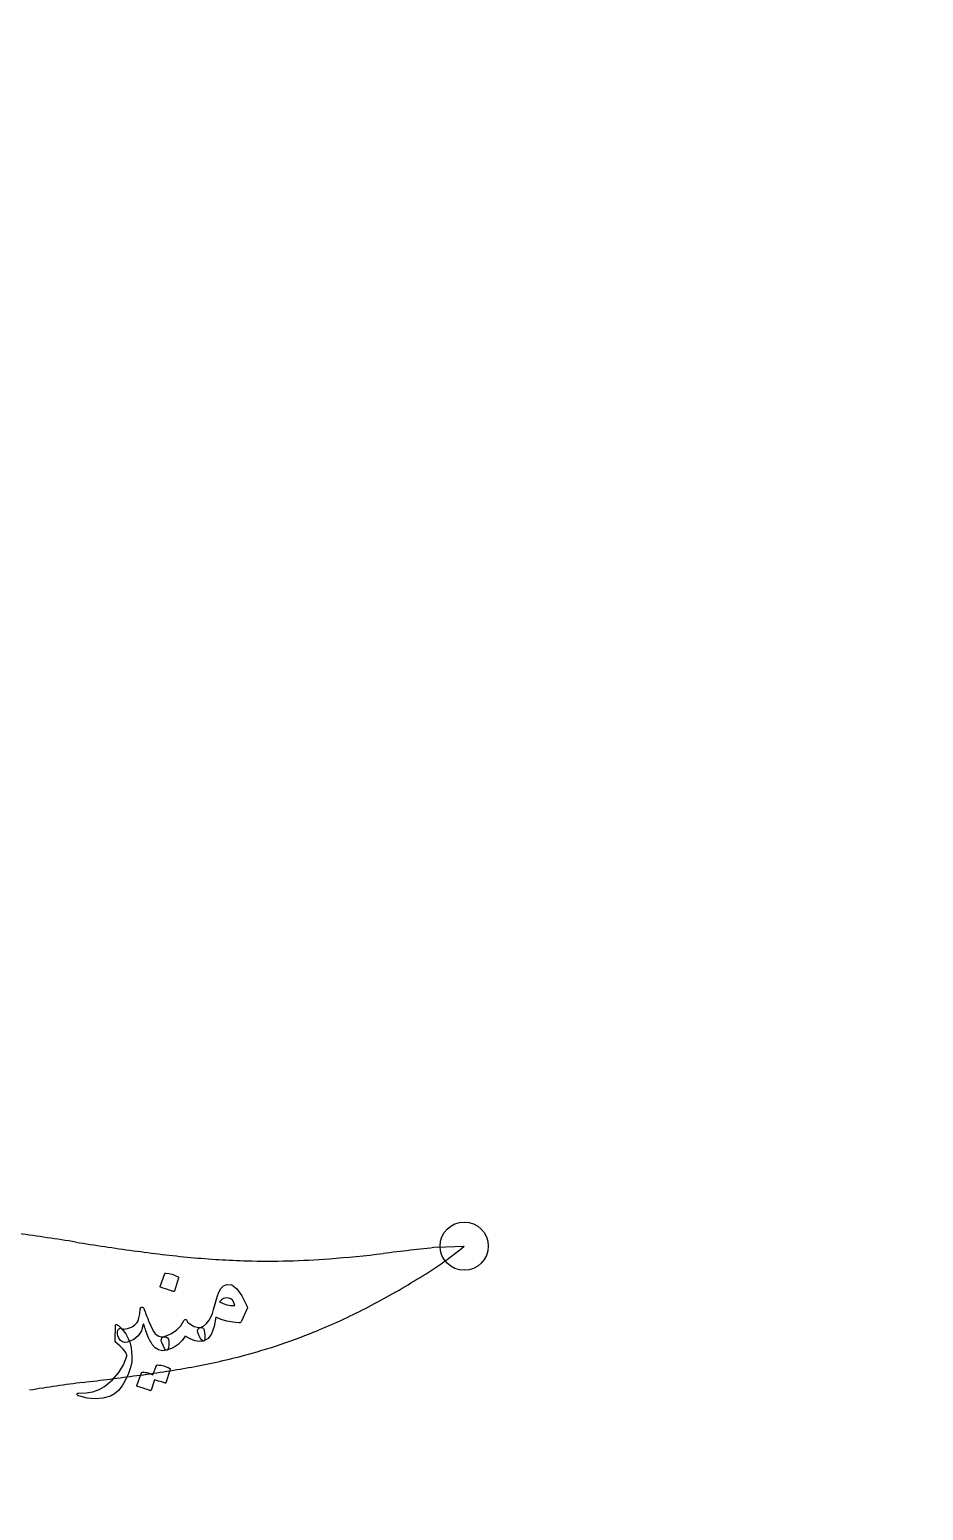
# Model space of a CAD drawing. Header units: millimetres. Extents: x -40.3 to 40.3, y -40.3 to 40.3.
# Drawn here: x 5.64 to 14.9, y 9.61 to 24.97 of the extents above; entities that cross this region are included whole.
import ezdxf

# ---------------------------------------------------------------- set-up
doc = ezdxf.new("R2010")
doc.units = ezdxf.units.MM
for name, color, linetype in [('CUT_INNER', 6, 'Continuous'), ('CUT_OUTER', 1, 'Continuous'), ('ENGRAVE', 7, 'Continuous'), ('TEXT', 5, 'Continuous')]:
    doc.layers.add(name, color=color, linetype=linetype)

msp = doc.modelspace()

# ---------------------------------------------------------------- linework, layer by layer
at = {"layer": 'CUT_INNER'}
msp.add_lwpolyline([(9.863, 12.342), (10.136, 12.354), (10.142, 12.354)], dxfattribs=at)
for centre, radius, start, end in [((0, 11.523), 23.56, 354.6887, 200.6515), ((0, 11.523), 28.802, 270.0987, 51.7132), ((1.699, -15.611), 28.354, 81.034, 82.247), ((12.115, 50.488), 38.562, 261.0529, 261.951), ((8.539, 25.243), 13.064, 261.9785, 264.595), ((14.145, -26.909), 39.484, 96.2262, 97.0445), ((7.737, 15.252), 3.766, 300.5836, 309.6841), ((8.145, 21.148), 8.95, 264.6375, 268.3785), ((8.111, 20.628), 8.429, 268.5062, 274.3159), ((7.746, 25.279), 13.094, 274.376, 276.827), ((5.481, 18.76), 7.935, 297.5429, 301.7139), ((6.092, 17.587), 6.612, 292.64, 297.5554), ((6.317, 17.065), 6.044, 284.6346, 292.5734), ((6.013, 18.256), 7.274, 280.2011, 284.5797), ((5.183, 22.927), 12.018, 277.4975, 280.1552), ((7.906, -2.766), 13.813, 97.1168, 99.4481), ((-5.54, 104.771), 94.561, 277.12862, 277.46811)]:
    msp.add_arc(centre, radius, start, end, dxfattribs=at)
at = {"layer": 'CUT_OUTER'}
msp.add_circle((0, 0), 40.325, dxfattribs=at)
at = {"layer": 'ENGRAVE'}
for centre, radius in [((0, 11.523), 26.6), ((10.142, 12.354), 0.25)]:
    msp.add_circle(centre, radius, dxfattribs=at)
at = {"layer": 'TEXT'}
for points in [[(7.039, 12.069), (7.04, 12.071), (7.043, 12.073), (7.046, 12.074), (7.05, 12.075), (7.084, 12.07), (7.116, 12.062), (7.147, 12.051), (7.178, 12.037), (7.181, 12.034), (7.183, 12.032), (7.183, 12.028), (7.182, 12.025), (7.139, 11.888), (7.137, 11.885), (7.133, 11.883), (7.129, 11.883), (7.123, 11.886), (7.117, 11.888), (7.109, 11.891), (7.098, 11.895), (7.084, 11.899), (7.067, 11.905), (7.047, 11.912), (7.023, 11.919), (6.996, 11.927), (6.993, 11.929), (6.99, 11.931), (6.99, 11.933), (6.991, 11.936)], [(7.681, 11.956), (7.734, 11.951), (7.787, 11.912), (7.839, 11.84), (7.891, 11.734), (7.894, 11.726), (7.895, 11.719), (7.895, 11.712), (7.893, 11.706), (7.834, 11.577), (7.83, 11.569), (7.824, 11.563), (7.816, 11.56), (7.807, 11.559), (7.744, 11.564), (7.683, 11.576), (7.624, 11.594), (7.567, 11.618), (7.551, 11.519), (7.525, 11.445), (7.489, 11.395), (7.442, 11.37), (7.436, 11.37), (7.429, 11.375), (7.42, 11.384), (7.411, 11.396), (7.392, 11.43), (7.382, 11.457), (7.379, 11.479), (7.384, 11.496), (7.388, 11.501), (7.394, 11.504), (7.4, 11.508), (7.407, 11.51), (7.441, 11.525), (7.472, 11.55), (7.499, 11.586), (7.522, 11.632), (7.532, 11.657), (7.544, 11.698), (7.561, 11.755), (7.581, 11.828), (7.598, 11.878), (7.621, 11.915), (7.649, 11.942), (7.681, 11.956)], [(6.801, 11.721), (6.809, 11.72), (6.815, 11.716), (6.821, 11.71), (6.825, 11.7), (6.827, 11.694), (6.831, 11.684), (6.835, 11.673), (6.841, 11.659), (6.847, 11.642), (6.854, 11.623), (6.863, 11.602), (6.872, 11.578), (6.89, 11.533), (6.907, 11.496), (6.925, 11.467), (6.941, 11.446), (6.959, 11.431), (6.979, 11.421), (7.002, 11.415), (7.027, 11.415), (7.051, 11.413), (7.067, 11.404), (7.077, 11.388), (7.081, 11.365), (7.08, 11.327), (7.077, 11.3), (7.072, 11.282), (7.064, 11.275), (7.016, 11.269), (6.975, 11.277), (6.939, 11.299), (6.908, 11.335), (6.901, 11.347), (6.894, 11.36), (6.886, 11.374), (6.879, 11.388), (6.871, 11.404), (6.864, 11.421), (6.857, 11.439), (6.85, 11.458), (6.844, 11.477), (6.838, 11.494), (6.833, 11.508), (6.829, 11.521), (6.825, 11.531), (6.823, 11.539), (6.821, 11.544), (6.82, 11.547), (6.82, 11.548), (6.819, 11.549), (6.819, 11.549), (6.818, 11.549), (6.817, 11.548), (6.816, 11.546), (6.816, 11.544), (6.815, 11.54), (6.798, 11.476), (6.765, 11.425), (6.717, 11.386), (6.653, 11.359), (6.625, 11.355), (6.6, 11.361), (6.58, 11.376), (6.563, 11.401), (6.554, 11.425), (6.55, 11.446), (6.549, 11.464), (6.553, 11.48), (6.561, 11.492), (6.569, 11.499), (6.578, 11.502), (6.588, 11.5), (6.598, 11.497), (6.606, 11.495), (6.612, 11.494), (6.618, 11.494), (6.663, 11.504), (6.701, 11.518), (6.73, 11.537), (6.752, 11.561), (6.763, 11.581), (6.772, 11.612), (6.779, 11.652), (6.785, 11.702), (6.786, 11.71), (6.789, 11.716), (6.794, 11.719), (6.801, 11.721)], [(7.607, 11.775), (7.643, 11.758), (7.681, 11.746), (7.722, 11.74), (7.766, 11.739), (7.756, 11.769), (7.741, 11.792), (7.722, 11.808), (7.698, 11.816), (7.673, 11.818), (7.649, 11.811), (7.628, 11.797), (7.607, 11.775)], [(6.147, 10.8), (6.142, 10.802), (6.137, 10.805), (6.134, 10.808), (6.131, 10.811), (6.13, 10.814), (6.13, 10.817), (6.131, 10.821), (6.133, 10.825), (6.135, 10.827), (6.139, 10.829), (6.143, 10.83), (6.148, 10.83), (6.225, 10.832), (6.295, 10.844), (6.358, 10.866), (6.414, 10.899), (6.497, 10.967), (6.563, 11.042), (6.612, 11.124), (6.645, 11.213), (6.646, 11.215), (6.646, 11.216), (6.646, 11.217), (6.646, 11.218), (6.646, 11.219), (6.647, 11.22), (6.646, 11.221), (6.646, 11.222), (6.634, 11.252), (6.609, 11.284), (6.574, 11.32), (6.528, 11.357), (6.526, 11.36), (6.525, 11.363), (6.524, 11.365), (6.524, 11.367), (6.529, 11.537), (6.533, 11.544), (6.543, 11.542), (6.558, 11.531), (6.58, 11.511), (6.609, 11.48), (6.635, 11.444), (6.657, 11.404), (6.677, 11.358), (6.685, 11.332), (6.691, 11.298), (6.696, 11.257), (6.699, 11.208), (6.697, 11.155), (6.685, 11.096), (6.663, 11.034), (6.633, 10.966), (6.596, 10.905), (6.559, 10.856), (6.519, 10.821), (6.478, 10.798), (6.399, 10.777), (6.318, 10.771), (6.234, 10.778), (6.147, 10.8)], [(7.407, 11.51), (7.421, 11.509), (7.431, 11.507), (7.438, 11.504), (7.441, 11.5), (7.444, 11.493), (7.447, 11.485), (7.449, 11.475), (7.45, 11.463), (7.454, 11.424), (7.454, 11.395), (7.45, 11.377), (7.442, 11.37), (7.399, 11.365), (7.352, 11.372), (7.303, 11.392), (7.25, 11.422), (7.22, 11.374), (7.178, 11.334), (7.126, 11.3), (7.062, 11.274), (7.055, 11.274), (7.048, 11.277), (7.042, 11.283), (7.036, 11.293), (7.007, 11.355), (7.004, 11.362), (7.003, 11.37), (7.003, 11.379), (7.005, 11.389), (7.009, 11.398), (7.013, 11.405), (7.019, 11.41), (7.027, 11.415), (7.103, 11.446), (7.162, 11.483), (7.205, 11.526), (7.232, 11.575), (7.235, 11.582), (7.239, 11.587), (7.244, 11.591), (7.25, 11.593), (7.257, 11.594), (7.262, 11.592), (7.266, 11.589), (7.268, 11.583), (7.27, 11.577), (7.272, 11.572), (7.274, 11.568), (7.276, 11.565), (7.31, 11.54), (7.343, 11.522), (7.376, 11.512), (7.407, 11.51)], [(6.953, 11.116), (6.954, 11.119), (6.957, 11.12), (6.96, 11.122), (6.964, 11.122), (6.981, 11.12), (6.998, 11.118), (7.014, 11.115), (7.029, 11.111), (7.045, 11.106), (7.06, 11.1), (7.076, 11.094), (7.091, 11.086), (7.094, 11.084), (7.096, 11.081), (7.097, 11.077), (7.096, 11.073), (7.051, 10.935), (7.049, 10.933), (7.046, 10.933), (7.042, 10.933), (7.036, 10.935), (7.032, 10.937), (7.026, 10.94), (7.016, 10.943), (7.005, 10.946), (6.991, 10.95), (6.975, 10.955), (6.955, 10.961), (6.934, 10.967), (6.897, 10.861), (6.896, 10.857), (6.892, 10.855), (6.888, 10.856), (6.881, 10.858), (6.876, 10.86), (6.868, 10.863), (6.857, 10.867), (6.843, 10.872), (6.826, 10.877), (6.806, 10.884), (6.782, 10.891), (6.755, 10.899), (6.752, 10.901), (6.751, 10.903), (6.75, 10.906), (6.751, 10.908), (6.799, 11.041), (6.801, 11.044), (6.803, 11.046), (6.806, 11.047), (6.811, 11.047), (6.825, 11.047), (6.839, 11.045), (6.853, 11.042), (6.866, 11.039), (6.879, 11.035), (6.892, 11.03), (6.905, 11.025), (6.917, 11.02)]]:
    msp.add_lwpolyline(points, close=True, dxfattribs=at)

doc.saveas('drawing.dxf')
